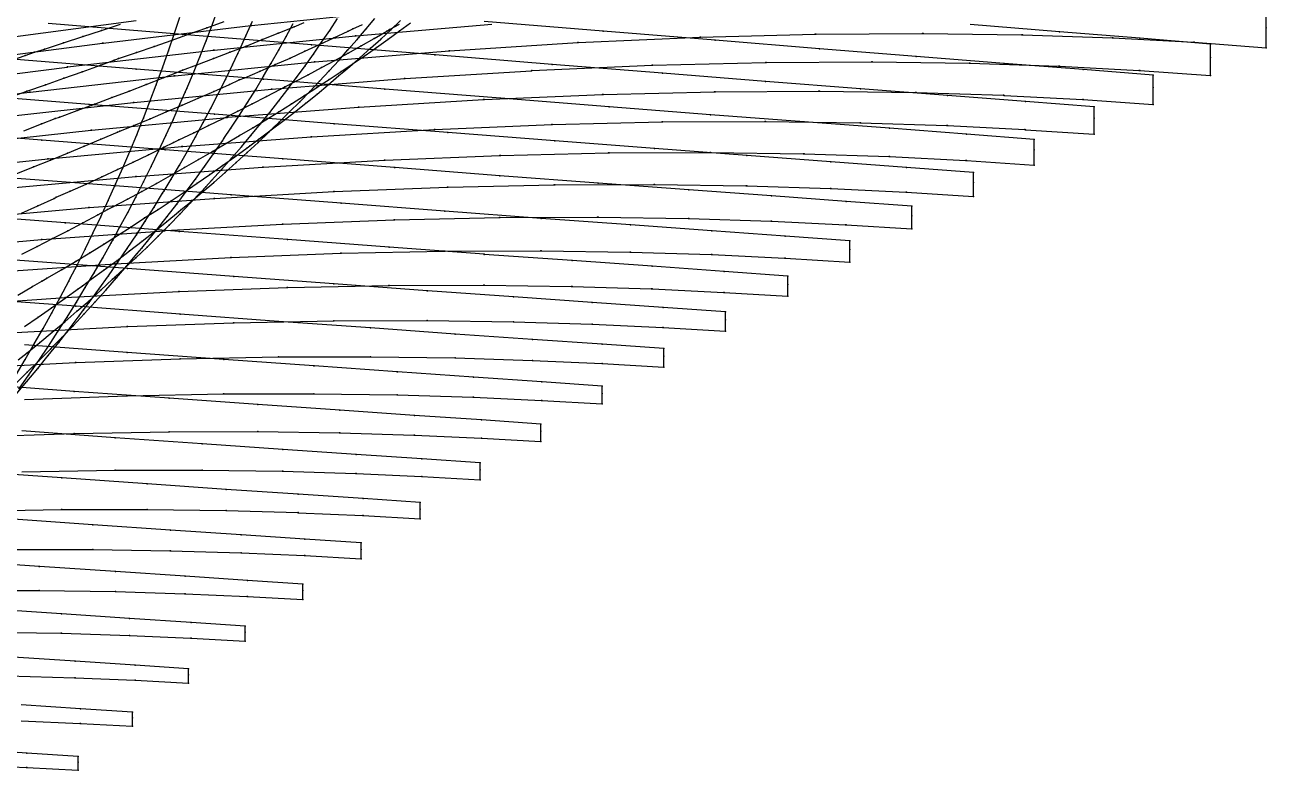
# Model space of a CAD drawing. Extents: x 0 to 4.67, y -4.5 to 1.66.
# Drawn here: x 3.088 to 4.292, y -1.243 to -0.521 of the extents above; entities that cross this region are included whole.
import ezdxf

# ---------------------------------------------------------------- set-up
doc = ezdxf.new("R2010")
doc.units = 0
doc.layers.get('0').update_dxf_attribs({"linetype": 'CONTINUOUS'})

msp = doc.modelspace()

# ---------------------------------------------------------------- linework, layer by layer
at = {"color": 4}
for points in [[(3.0827, -0.8737), (3.0924, -0.8599), (3.0966, -0.8537), (3.1019, -0.846), (3.1113, -0.8321), (3.1204, -0.818), (3.1295, -0.8039), (3.1384, -0.7896), (3.1471, -0.7753), (3.1556, -0.7609), (3.164, -0.7464), (3.1723, -0.7319), (3.1737, -0.7292), (3.1803, -0.7172), (3.1883, -0.7025), (3.196, -0.6878), (3.2036, -0.6729), (3.211, -0.658), (3.2182, -0.643), (3.2253, -0.6279), (3.2322, -0.6128), (3.2389, -0.5976), (3.244, -0.5857), (3.2455, -0.5823), (3.2519, -0.567), (3.2581, -0.5516), (3.2642, -0.5362), (3.27, -0.5207), (3.2757, -0.5052)], [(2.9493, -0.6036), (3.0931, -0.5858), (3.0935, -0.5857), (3.2334, -0.5699), (3.2338, -0.5699), (3.3692, -0.5565), (3.3696, -0.5565), (3.4999, -0.5458), (3.5003, -0.5458), (3.6248, -0.5378), (3.6252, -0.5378), (3.7433, -0.5324), (3.7438, -0.5324), (3.855, -0.5295), (3.8554, -0.5295), (3.9591, -0.5288), (3.9596, -0.5288), (4.0553, -0.5301), (4.0558, -0.5301), (4.1431, -0.533), (4.1436, -0.533), (4.2221, -0.5374), (4.2225, -0.5374), (4.2923, -0.5427), (4.2923, -0.5236), (4.2923, -0.5098)], [(3.0165, -0.5574), (3.1639, -0.5383), (3.1643, -0.5383), (3.3077, -0.5213), (3.3081, -0.5212), (3.4469, -0.5068)], [(3.0166, -0.6375), (3.1527, -0.6227), (3.1531, -0.6227), (3.2848, -0.6103), (3.2852, -0.6102), (3.4119, -0.6004), (3.4123, -0.6004), (3.5334, -0.593), (3.5338, -0.593), (3.6488, -0.588), (3.6492, -0.588), (3.7573, -0.5854), (3.7578, -0.5854), (3.8586, -0.585), (3.8591, -0.585), (3.9522, -0.5862), (3.9527, -0.5862), (4.0376, -0.5889), (4.0381, -0.589), (4.1144, -0.593), (4.1148, -0.5931), (4.1827, -0.5978), (4.1827, -0.5813), (4.1827, -0.5694), (4.1149, -0.5639), (4.1148, -0.5639), (4.0381, -0.5579), (3.9527, -0.5511), (3.9527, -0.5511), (3.8591, -0.5437), (3.8591, -0.5437), (3.7578, -0.5355), (3.7578, -0.5355), (3.6492, -0.5267), (3.6492, -0.5267), (3.5339, -0.5172)], [(3.0473, -0.5361), (3.1963, -0.5163)], [(3.0723, -0.5912), (3.0904, -0.585), (3.1084, -0.5787), (3.1263, -0.5723), (3.1441, -0.566), (3.1618, -0.5596), (3.1751, -0.5547), (3.1793, -0.5533), (3.1967, -0.5474), (3.214, -0.5414), (3.2312, -0.5354), (3.2482, -0.5294), (3.2651, -0.5233), (3.2818, -0.5173)], [(3.0799, -0.8599), (3.0888, -0.845), (3.0976, -0.83), (3.1062, -0.8149), (3.1147, -0.7997), (3.123, -0.7844), (3.1311, -0.7691), (3.1325, -0.7663), (3.1391, -0.7536), (3.1469, -0.7381), (3.1545, -0.7225), (3.162, -0.7068), (3.1693, -0.691), (3.1765, -0.6752), (3.1835, -0.6593), (3.1903, -0.6433), (3.197, -0.6272), (3.202, -0.6147), (3.2034, -0.6111), (3.2097, -0.5949), (3.2159, -0.5786), (3.2219, -0.5623), (3.2277, -0.5459), (3.2333, -0.5295), (3.2388, -0.513)], [(3.0799, -0.8599), (3.0888, -0.845), (3.0976, -0.83), (3.1062, -0.8149), (3.1147, -0.7997), (3.123, -0.7844), (3.1311, -0.7691), (3.1325, -0.7663), (3.1391, -0.7536), (3.1469, -0.7381), (3.1545, -0.7225), (3.162, -0.7068), (3.1693, -0.691), (3.1765, -0.6752), (3.1835, -0.6593), (3.1903, -0.6433), (3.197, -0.6272), (3.202, -0.6147), (3.2034, -0.6111), (3.2097, -0.5949), (3.2159, -0.5786), (3.2219, -0.5623), (3.2277, -0.5459), (3.2333, -0.5295), (3.2388, -0.513)], [(3.0799, -0.8599), (3.0888, -0.845), (3.0976, -0.83), (3.1062, -0.8149), (3.1147, -0.7997), (3.123, -0.7844), (3.1311, -0.7691), (3.1325, -0.7663), (3.1391, -0.7536), (3.1469, -0.7381), (3.1545, -0.7225), (3.162, -0.7068), (3.1693, -0.691), (3.1765, -0.6752), (3.1835, -0.6593), (3.1903, -0.6433), (3.197, -0.6272), (3.202, -0.6147), (3.2034, -0.6111), (3.2097, -0.5949), (3.2159, -0.5786), (3.2219, -0.5623), (3.2277, -0.5459), (3.2333, -0.5295), (3.2388, -0.513)], [(3.0799, -0.8599), (3.0888, -0.845), (3.0976, -0.83), (3.1062, -0.8149), (3.1147, -0.7997), (3.123, -0.7844), (3.1311, -0.7691), (3.1325, -0.7663), (3.1391, -0.7536), (3.1469, -0.7381), (3.1545, -0.7225), (3.162, -0.7068), (3.1693, -0.691), (3.1765, -0.6752), (3.1835, -0.6593), (3.1903, -0.6433), (3.197, -0.6272), (3.202, -0.6147), (3.2034, -0.6111), (3.2097, -0.5949), (3.2159, -0.5786), (3.2219, -0.5623), (3.2277, -0.5459), (3.2333, -0.5295), (3.2388, -0.513)], [(3.0799, -0.8599), (3.0888, -0.845), (3.0976, -0.83), (3.1062, -0.8149), (3.1147, -0.7997), (3.123, -0.7844), (3.1311, -0.7691), (3.1325, -0.7663), (3.1391, -0.7536), (3.1469, -0.7381), (3.1545, -0.7225), (3.162, -0.7068), (3.1693, -0.691), (3.1765, -0.6752), (3.1835, -0.6593), (3.1903, -0.6433), (3.197, -0.6272), (3.202, -0.6147), (3.2034, -0.6111), (3.2097, -0.5949), (3.2159, -0.5786), (3.2219, -0.5623), (3.2277, -0.5459), (3.2333, -0.5295), (3.2388, -0.513)], [(3.0799, -0.8787), (3.0905, -0.8663), (3.1009, -0.8538), (3.1112, -0.8412), (3.1213, -0.8285), (3.1313, -0.8157), (3.1411, -0.8028), (3.1454, -0.797), (3.1507, -0.7899), (3.1602, -0.7769), (3.1695, -0.7639), (3.1787, -0.7507), (3.1877, -0.7375), (3.1966, -0.7242), (3.2052, -0.7108), (3.2138, -0.6974), (3.2221, -0.6838), (3.2236, -0.6814), (3.2303, -0.6703), (3.2384, -0.6567), (3.2462, -0.643), (3.2539, -0.6292), (3.2614, -0.6154), (3.2688, -0.6015), (3.2759, -0.5875), (3.283, -0.5735), (3.2898, -0.5594), (3.295, -0.5484), (3.2965, -0.5452), (3.3029, -0.5311), (3.3093, -0.5169)], [(3.0816, -0.7828), (3.0958, -0.7744), (3.1049, -0.769), (3.1099, -0.7662), (3.1239, -0.7581), (3.1377, -0.7499), (3.1514, -0.7416), (3.1649, -0.7332), (3.1783, -0.7248), (3.1915, -0.7164), (3.2046, -0.7078), (3.2088, -0.7051), (3.2176, -0.6995), (3.2304, -0.6911), (3.243, -0.6827), (3.2555, -0.6742), (3.2679, -0.6657), (3.2801, -0.6571), (3.2921, -0.6484), (3.304, -0.6397), (3.3065, -0.6378), (3.3157, -0.6311), (3.3272, -0.6225), (3.3386, -0.6139), (3.3498, -0.6052), (3.3609, -0.5965), (3.3718, -0.5877), (3.3825, -0.5788), (3.3931, -0.5698), (3.3977, -0.5658), (3.4035, -0.561), (3.4137, -0.5522), (3.4238, -0.5433), (3.4336, -0.5344), (3.4433, -0.5255), (3.4529, -0.5164)], [(3.0821, -0.8454), (3.0906, -0.8386), (3.1029, -0.8287), (3.1151, -0.8187), (3.1271, -0.8085), (3.1389, -0.7983), (3.1507, -0.7881), (3.1622, -0.7777), (3.1736, -0.7672), (3.1761, -0.765), (3.1849, -0.7569), (3.196, -0.7465), (3.207, -0.736), (3.2178, -0.7254), (3.2284, -0.7148), (3.2389, -0.7041), (3.2492, -0.6933), (3.2594, -0.6824), (3.2639, -0.6775), (3.2694, -0.6716), (3.2792, -0.6607), (3.2889, -0.6498), (3.2984, -0.6388), (3.3077, -0.6278), (3.3169, -0.6167), (3.3259, -0.6055), (3.3347, -0.5942), (3.3434, -0.5829), (3.3449, -0.5809), (3.3519, -0.5716), (3.3602, -0.5603), (3.3683, -0.549), (3.3763, -0.5375), (3.3841, -0.5261), (3.3917, -0.5145)], [(3.088, -0.813), (3.1013, -0.804), (3.1144, -0.7949), (3.1274, -0.7857), (3.1402, -0.7765), (3.1443, -0.7735), (3.1529, -0.7673), (3.1655, -0.7582), (3.1779, -0.749), (3.1901, -0.7397), (3.2022, -0.7303), (3.2142, -0.7209), (3.226, -0.7114), (3.2376, -0.7018), (3.2401, -0.6997), (3.2491, -0.6924), (3.2604, -0.6829), (3.2716, -0.6734), (3.2826, -0.6638), (3.2934, -0.6541), (3.3041, -0.6443), (3.3146, -0.6345), (3.325, -0.6247), (3.3296, -0.6202), (3.3352, -0.6148), (3.3452, -0.605), (3.3551, -0.5952), (3.3648, -0.5852), (3.3743, -0.5752), (3.3836, -0.5652), (3.3928, -0.5551), (3.4018, -0.5449), (3.4106, -0.5346), (3.4122, -0.5328), (3.4193, -0.5245), (3.4278, -0.5143)], [(2.9766, -0.6648), (3.1107, -0.6506), (3.1111, -0.6505), (3.2408, -0.6385), (3.2412, -0.6385), (3.3661, -0.629), (3.3665, -0.629), (3.4858, -0.6219), (3.4862, -0.6219), (3.5995, -0.6172), (3.5998, -0.6172), (3.7064, -0.6147), (3.7069, -0.6147), (3.8063, -0.6143), (3.8067, -0.6143), (3.8985, -0.6155), (3.8989, -0.6155), (3.9826, -0.6182), (3.9831, -0.6182), (4.0583, -0.6221), (4.0587, -0.6222), (4.1256, -0.6267), (4.1256, -0.6112), (4.1256, -0.6002), (4.0588, -0.5949), (4.0587, -0.5949), (3.9831, -0.589), (3.899, -0.5826), (3.8989, -0.5826), (3.8068, -0.5754), (3.8067, -0.5754), (3.7069, -0.5675), (3.7069, -0.5675), (3.5999, -0.5589), (3.5998, -0.5589), (3.4863, -0.5497), (3.4862, -0.5497), (3.3666, -0.54), (3.3665, -0.5399), (3.2413, -0.5298), (3.2412, -0.5298), (3.1111, -0.5193)], [(2.9838, -0.5799), (3.1294, -0.5615), (3.1298, -0.5614), (3.2715, -0.5451), (3.2719, -0.545), (3.409, -0.5311), (3.4094, -0.5311), (3.5414, -0.52)], [(3.0557, -0.6111), (3.1937, -0.5958), (3.1941, -0.5958), (3.3277, -0.5829), (3.3281, -0.5829), (3.4566, -0.5727), (3.457, -0.5726), (3.5798, -0.565), (3.5802, -0.5649), (3.6968, -0.5598), (3.6972, -0.5598), (3.8069, -0.557), (3.8074, -0.557), (3.9097, -0.5565), (3.9101, -0.5565), (4.0046, -0.5577), (4.005, -0.5577), (4.0912, -0.5605), (4.0917, -0.5605), (4.1691, -0.5648), (4.1696, -0.5648), (4.2383, -0.5698), (4.2383, -0.5521), (4.2383, -0.5393), (4.1696, -0.5336), (4.1696, -0.5336), (4.0917, -0.5273), (4.0051, -0.5203)], [(3.0702, -0.5567), (3.0889, -0.5502), (3.0978, -0.5472), (3.1076, -0.544), (3.1261, -0.538), (3.1446, -0.5319), (3.1629, -0.5259), (3.1811, -0.5198)], [(3.0793, -0.8687), (3.0908, -0.8575), (3.1021, -0.8463), (3.1133, -0.835), (3.1157, -0.8325), (3.1244, -0.8237), (3.1353, -0.8123), (3.146, -0.8008), (3.1566, -0.7893), (3.1671, -0.7777), (3.1774, -0.766), (3.1875, -0.7542), (3.1975, -0.7423), (3.2019, -0.737), (3.2073, -0.7304), (3.217, -0.7185), (3.2265, -0.7065), (3.2358, -0.6945), (3.2449, -0.6823), (3.254, -0.6701), (3.2628, -0.6578), (3.2715, -0.6455), (3.28, -0.633), (3.2814, -0.6308), (3.2883, -0.6206), (3.2965, -0.6082), (3.3045, -0.5957), (3.3123, -0.5831), (3.3199, -0.5704), (3.3274, -0.5577), (3.3347, -0.5449), (3.3418, -0.532), (3.3488, -0.5191)], [(3.0801, -0.665), (3.0968, -0.6584), (3.1134, -0.6517), (3.1298, -0.645), (3.1461, -0.6382), (3.1623, -0.6314), (3.1783, -0.6246), (3.1805, -0.6236), (3.1942, -0.6181), (3.21, -0.6116), (3.2256, -0.605), (3.2411, -0.5984), (3.2565, -0.5918), (3.2717, -0.5851), (3.2868, -0.5784), (3.2964, -0.574), (3.3017, -0.5718), (3.3165, -0.5655), (3.3311, -0.5591), (3.3456, -0.5527), (3.36, -0.5462), (3.3742, -0.5397), (3.3882, -0.5332), (3.4021, -0.5266), (3.4064, -0.5245), (3.4158, -0.5203)], [(3.0852, -0.7033), (3.101, -0.6961), (3.1168, -0.6888), (3.1189, -0.6878), (3.1324, -0.6819), (3.1478, -0.6749), (3.1632, -0.6679), (3.1784, -0.6608), (3.1935, -0.6537), (3.2084, -0.6465), (3.2232, -0.6393), (3.2326, -0.6346), (3.2378, -0.6322), (3.2524, -0.6253), (3.2667, -0.6183), (3.2809, -0.6113), (3.295, -0.6043), (3.3089, -0.5972), (3.3227, -0.59), (3.3363, -0.5828), (3.3406, -0.5805), (3.3498, -0.5758), (3.3631, -0.569), (3.3762, -0.562), (3.3892, -0.5551), (3.4021, -0.548), (3.4147, -0.541), (3.4272, -0.5338), (3.4396, -0.5267), (3.4422, -0.5251), (3.4517, -0.5198)], [(3.0854, -0.7429), (3.1005, -0.7354), (3.1154, -0.7278), (3.1302, -0.7202), (3.1448, -0.7125), (3.1593, -0.7047), (3.1686, -0.6997), (3.1737, -0.697), (3.1879, -0.6895), (3.202, -0.682), (3.216, -0.6743), (3.2298, -0.6667), (3.2434, -0.6589), (3.2569, -0.6511), (3.2703, -0.6433), (3.2745, -0.6408), (3.2835, -0.6356), (3.2965, -0.628), (3.3094, -0.6204), (3.3222, -0.6127), (3.3348, -0.6049), (3.3472, -0.5971), (3.3595, -0.5892), (3.3716, -0.5813), (3.3742, -0.5795), (3.3835, -0.5736), (3.3953, -0.5658), (3.4069, -0.5581), (3.4184, -0.5503), (3.4296, -0.5424), (3.4407, -0.5345), (3.4517, -0.5265), (3.4625, -0.5185)], [(3.0874, -0.6232), (3.1047, -0.6166), (3.1178, -0.6115), (3.122, -0.61), (3.1391, -0.6037), (3.1561, -0.5974), (3.1729, -0.5911), (3.1896, -0.5847), (3.2062, -0.5784), (3.2227, -0.5719), (3.239, -0.5655), (3.2413, -0.5646), (3.2553, -0.5594), (3.2713, -0.5533), (3.2872, -0.5472), (3.303, -0.5411), (3.3187, -0.5349), (3.3342, -0.5287), (3.3495, -0.5225), (3.3593, -0.5184)], [(3.0682, -0.6793), (3.196, -0.6677), (3.1964, -0.6677), (3.3194, -0.6585), (3.3197, -0.6585), (3.4373, -0.6517), (3.4376, -0.6517), (3.5492, -0.6472), (3.5496, -0.6471), (3.6545, -0.6448), (3.655, -0.6448), (3.7529, -0.6444), (3.7533, -0.6444), (3.8437, -0.6457), (3.8441, -0.6457), (3.9265, -0.6483), (3.927, -0.6483), (4.0011, -0.6521), (4.0015, -0.6521), (4.0673, -0.6565), (4.0673, -0.6419), (4.0673, -0.6316), (4.0015, -0.6265), (4.0015, -0.6265), (3.927, -0.6209), (3.8442, -0.6146), (3.8441, -0.6146), (3.7533, -0.6077), (3.7533, -0.6077), (3.655, -0.6), (3.655, -0.6), (3.5497, -0.5917), (3.5496, -0.5917), (3.4377, -0.5828), (3.4376, -0.5828), (3.3198, -0.5733), (3.3197, -0.5733), (3.1965, -0.5635), (3.1964, -0.5635), (3.0682, -0.5533)], [(3.0246, -0.709), (3.1505, -0.6978), (3.1508, -0.6977), (3.2719, -0.6889), (3.2723, -0.6889), (3.388, -0.6823), (3.3884, -0.6823), (3.4982, -0.678), (3.4985, -0.678), (3.6019, -0.6757), (3.6023, -0.6757), (3.6987, -0.6754), (3.6991, -0.6754), (3.7881, -0.6766), (3.7885, -0.6766), (3.8697, -0.6792), (3.8701, -0.6792), (3.943, -0.6828), (3.9434, -0.6829), (4.0083, -0.6871), (4.0083, -0.6734), (4.0083, -0.6637), (3.9435, -0.6588), (3.9434, -0.6588), (3.8701, -0.6534), (3.7885, -0.6473), (3.7885, -0.6473), (3.6991, -0.6406), (3.6991, -0.6406), (3.6023, -0.6331), (3.6023, -0.6331), (3.4986, -0.6251), (3.4985, -0.6251), (3.3885, -0.6164), (3.3884, -0.6164), (3.2724, -0.6073), (3.2723, -0.6072), (3.1509, -0.5977), (3.1508, -0.5977), (3.0247, -0.5878)], [(2.9806, -0.7397), (3.1045, -0.7287), (3.1048, -0.7287), (3.224, -0.7202), (3.2244, -0.7201), (3.3382, -0.7138), (3.3386, -0.7138), (3.4466, -0.7096), (3.447, -0.7096), (3.5487, -0.7075), (3.5491, -0.7075), (3.6439, -0.7072), (3.6444, -0.7072), (3.7319, -0.7084), (3.7323, -0.7084), (3.8122, -0.7109), (3.8126, -0.7109), (3.8844, -0.7144), (3.8848, -0.7145), (3.9486, -0.7185), (3.9486, -0.7056), (3.9486, -0.6965), (3.8849, -0.6918), (3.8848, -0.6918), (3.8126, -0.6865), (3.7324, -0.6806), (3.7323, -0.6806), (3.6444, -0.6741), (3.6444, -0.6741), (3.5491, -0.6669), (3.5491, -0.6669), (3.4471, -0.659), (3.447, -0.659), (3.3387, -0.6506), (3.3386, -0.6506), (3.2244, -0.6417), (3.2244, -0.6417), (3.1049, -0.6324), (3.1048, -0.6324), (2.9807, -0.6228)], [(3.0585, -0.7605), (3.1757, -0.7522), (3.1761, -0.7522), (3.2881, -0.7461), (3.2885, -0.7461), (3.3948, -0.7421), (3.3951, -0.7421), (3.4951, -0.74), (3.4956, -0.74), (3.5888, -0.7398), (3.5893, -0.7397), (3.6754, -0.741), (3.6758, -0.741), (3.7544, -0.7434), (3.7548, -0.7434), (3.8254, -0.7468), (3.8258, -0.7468), (3.8885, -0.7507), (3.8885, -0.7385), (3.8885, -0.73), (3.8258, -0.7254), (3.8258, -0.7254), (3.7548, -0.7203), (3.6759, -0.7146), (3.6758, -0.7146), (3.5893, -0.7082), (3.5893, -0.7082), (3.4956, -0.7012), (3.4956, -0.7012), (3.3952, -0.6936), (3.3951, -0.6936), (3.2885, -0.6855), (3.2885, -0.6855), (3.1762, -0.6768), (3.1761, -0.6768), (3.0586, -0.6678)], [(3.0121, -0.7931), (3.1274, -0.7851), (3.1277, -0.7851), (3.2378, -0.7792), (3.2382, -0.7792), (3.3427, -0.7753), (3.3431, -0.7753), (3.4415, -0.7733), (3.4419, -0.7733), (3.5336, -0.7731), (3.534, -0.7731), (3.6187, -0.7743), (3.6191, -0.7743), (3.6963, -0.7767), (3.6968, -0.7767), (3.7662, -0.78), (3.7666, -0.78), (3.8283, -0.7838), (3.8283, -0.7722), (3.8283, -0.7642), (3.7666, -0.7597), (3.7666, -0.7597), (3.6968, -0.7547), (3.6191, -0.7492), (3.6191, -0.7492), (3.534, -0.7431), (3.534, -0.743), (3.4419, -0.7362), (3.4419, -0.7362), (3.3432, -0.7288), (3.3431, -0.7288), (3.2383, -0.7209), (3.2382, -0.7209), (3.1278, -0.7125), (3.1277, -0.7125), (3.0122, -0.7037)], [(3.0793, -0.8188), (3.1878, -0.8131), (3.1879, -0.8131), (3.2909, -0.8094), (3.291, -0.8094), (3.388, -0.8075), (3.3881, -0.8075), (3.4786, -0.8073), (3.4787, -0.8073), (3.5623, -0.8085), (3.5624, -0.8085), (3.6386, -0.8108), (3.6387, -0.8108), (3.7072, -0.814), (3.7074, -0.814), (3.768, -0.8177), (3.768, -0.8066), (3.768, -0.799), (3.7074, -0.7947), (3.6387, -0.7898), (3.5624, -0.7844), (3.5624, -0.7844), (3.4788, -0.7785), (3.4787, -0.7785), (3.3882, -0.7718), (3.3881, -0.7718), (3.2911, -0.7646), (3.291, -0.7646), (3.188, -0.7569), (3.1879, -0.7569), (3.0793, -0.7487)], [(3.0311, -0.8536), (3.1377, -0.8481), (3.1378, -0.8481), (3.2391, -0.8444), (3.2392, -0.8444), (3.3345, -0.8426), (3.3346, -0.8426), (3.4235, -0.8424), (3.4236, -0.8424), (3.5057, -0.8436), (3.5059, -0.8436), (3.5808, -0.8459), (3.5809, -0.8459), (3.6482, -0.849), (3.6484, -0.849), (3.708, -0.8526), (3.708, -0.8419), (3.708, -0.8345), (3.6484, -0.8303), (3.5809, -0.8256), (3.5059, -0.8204), (3.5059, -0.8204), (3.4237, -0.8145), (3.4236, -0.8145), (3.3346, -0.8081), (3.3346, -0.8081), (3.2392, -0.8011), (3.2392, -0.8011), (3.1379, -0.7935), (3.1378, -0.7935), (3.0311, -0.7856)], [(3.088, -0.8838), (3.1875, -0.8802), (3.1876, -0.8802), (3.2812, -0.8785), (3.2813, -0.8785), (3.3687, -0.8783), (3.3688, -0.8783), (3.4495, -0.8795), (3.4496, -0.8795), (3.5232, -0.8817), (3.5234, -0.8817), (3.5895, -0.8848), (3.5897, -0.8848), (3.6482, -0.8882), (3.6482, -0.8779), (3.6482, -0.8708), (3.5897, -0.8667), (3.5234, -0.8621), (3.4497, -0.857), (3.4496, -0.857), (3.3689, -0.8513), (3.3688, -0.8513), (3.2814, -0.845), (3.2813, -0.845), (3.1876, -0.8382), (3.1876, -0.8382), (3.088, -0.8308)], [(3.0385, -0.9202), (3.1363, -0.9168), (3.1364, -0.9168), (3.2284, -0.9151), (3.2285, -0.9151), (3.3143, -0.915), (3.3144, -0.915), (3.3937, -0.9162), (3.3938, -0.9162), (3.4661, -0.9183), (3.4663, -0.9183), (3.5312, -0.9213), (3.5314, -0.9213), (3.5889, -0.9246), (3.5889, -0.9147), (3.5889, -0.9078), (3.5314, -0.9037), (3.4663, -0.8993), (3.3939, -0.8943), (3.3938, -0.8943), (3.3145, -0.8888), (3.3144, -0.8888), (3.2285, -0.8826), (3.2285, -0.8826), (3.1364, -0.876), (3.1364, -0.876), (3.0386, -0.8688)], [(3.0856, -0.9541), (3.176, -0.9525), (3.1761, -0.9525), (3.2604, -0.9524), (3.2605, -0.9524), (3.3384, -0.9535), (3.3385, -0.9535), (3.4095, -0.9556), (3.4097, -0.9556), (3.4735, -0.9585), (3.4736, -0.9585), (3.5301, -0.9618), (3.5301, -0.9521), (3.5301, -0.9454), (3.4736, -0.9415), (3.4097, -0.9372), (3.3385, -0.9323), (3.3385, -0.9323), (3.2605, -0.9269), (3.2605, -0.9269), (3.1761, -0.9209), (3.1761, -0.9209), (3.0856, -0.9144)], [(3.0353, -0.9921), (3.1241, -0.9905), (3.1242, -0.9905), (3.207, -0.9905), (3.2071, -0.9905), (3.2836, -0.9916), (3.2837, -0.9916), (3.3535, -0.9936), (3.3536, -0.9937), (3.4163, -0.9965), (3.4164, -0.9965), (3.4719, -0.9996), (3.4719, -0.9903), (3.4719, -0.9838), (3.4164, -0.98), (3.3536, -0.9757), (3.2837, -0.971), (3.2837, -0.971), (3.2071, -0.9657), (3.2071, -0.9657), (3.1242, -0.9599), (3.1242, -0.9599), (3.0354, -0.9536)], [(3.073, -1.0294), (3.1543, -1.0294), (3.1544, -1.0294), (3.2295, -1.0305), (3.2296, -1.0305), (3.2981, -1.0325), (3.2983, -1.0325), (3.3598, -1.0353), (3.36, -1.0353), (3.4145, -1.0383), (3.4145, -1.0293), (3.4145, -1.023), (3.36, -1.0192), (3.2983, -1.0151), (3.2297, -1.0105), (3.2296, -1.0105), (3.1545, -1.0053), (3.1544, -1.0053), (3.073, -0.9996)], [(3.0226, -1.0692), (3.1024, -1.0691), (3.1025, -1.0691), (3.1763, -1.0702), (3.1764, -1.0702), (3.2437, -1.0722), (3.2438, -1.0722), (3.3042, -1.0749), (3.3044, -1.0749), (3.3579, -1.0779), (3.3579, -1.0691), (3.3579, -1.063), (3.3044, -1.0593), (3.2438, -1.0553), (3.1764, -1.0508), (3.1764, -1.0508), (3.1026, -1.0457), (3.1025, -1.0457), (3.0226, -1.0402)], [(3.0514, -1.1096), (3.1238, -1.1106), (3.1239, -1.1106), (3.1899, -1.1126), (3.1901, -1.1126), (3.2494, -1.1152), (3.2496, -1.1152), (3.3021, -1.1181), (3.3021, -1.1096), (3.3021, -1.1037), (3.2496, -1.1001), (3.1901, -1.0961), (3.1239, -1.0917), (3.1239, -1.0917), (3.0514, -1.0868)], [(3.0721, -1.1518), (3.137, -1.1537), (3.1371, -1.1537), (3.1954, -1.1562), (3.1955, -1.1562), (3.2471, -1.159), (3.2471, -1.1508), (3.2471, -1.145), (3.1955, -1.1415), (3.1371, -1.1377), (3.0722, -1.1334)], [(3.085, -1.1955), (3.1422, -1.198), (3.1423, -1.198), (3.193, -1.2007), (3.193, -1.1927), (3.193, -1.1871), (3.1423, -1.1837), (3.085, -1.1799)], [(3.0341, -1.2382), (3.0902, -1.2407), (3.0903, -1.2407), (3.1401, -1.2433), (3.1401, -1.2355), (3.1401, -1.2301), (3.0903, -1.2268), (3.0341, -1.2231)]]:
    msp.add_lwpolyline(points, dxfattribs=at)
at = {"color": 2}
for p in [(3.1629, -0.5259, 1.2611), (3.2333, -0.5295), (3.2333, -0.5295, 0.0018), (3.2333, -0.5295, 0.0072), (3.2333, -0.5295, 0.0161), (3.2333, -0.5295, 0.0286), (3.2482, -0.5294, 1.09), (3.2651, -0.5233, 1.09), (3.27, -0.5207, 0.0648), (3.3077, -0.5213, 9.1079), (3.3081, -0.5212, 9.1079), (3.3342, -0.5287, 0.9314), (3.3495, -0.5225, 0.9314), (3.3841, -0.5261, 0.2414), (3.4021, -0.5266, 0.7852), (3.4064, -0.5245, 0.7852), (3.4193, -0.5245, 0.3252), (3.4396, -0.5267, 0.6515), (3.4422, -0.5251, 0.6515), (3.4433, -0.5255, 0.4215), (3.4517, -0.5265, 0.5303), (3.6492, -0.5267, 11.114), (3.6492, -0.5267, 11.114), (3.855, -0.5295, 10.086), (3.8554, -0.5295, 10.086), (3.9591, -0.5288, 10.086), (3.9596, -0.5288, 10.086), (4.0917, -0.5273, 10.5937), (4.2923, -0.5236, 10.086), (3.1261, -0.538, 1.2611), (3.1446, -0.5319, 1.2611), (3.1639, -0.5383, 9.1079), (3.1643, -0.5383, 9.1079), (3.214, -0.5414, 1.09), (3.2312, -0.5354, 1.09), (3.2412, -0.5298, 11.6466), (3.2413, -0.5298, 11.6466), (3.2642, -0.5362, 0.0648), (3.3029, -0.5311, 0.1112), (3.303, -0.5411, 0.9314), (3.3187, -0.5349, 0.9314), (3.3418, -0.532, 0.1701), (3.3665, -0.5399, 11.6466), (3.3666, -0.54, 11.6466), (3.3742, -0.5397, 0.7852), (3.3763, -0.5375, 0.2414), (3.3882, -0.5332, 0.7852), (3.409, -0.5311, 9.5907), (3.4094, -0.5311, 9.5907), (3.4106, -0.5346, 0.3252), (3.4122, -0.5328, 0.3252), (3.4147, -0.541, 0.6515), (3.4272, -0.5338, 0.6515), (3.4336, -0.5344, 0.4215), (3.4407, -0.5345, 0.5303), (3.6248, -0.5378, 10.086), (3.6252, -0.5378, 10.086), (3.7433, -0.5324, 10.086), (3.7438, -0.5324, 10.086), (3.7578, -0.5355, 11.114), (3.7578, -0.5355, 11.114), (4.0553, -0.5301, 10.086), (4.0558, -0.5301, 10.086), (4.1431, -0.533, 10.086), (4.1436, -0.533, 10.086), (4.1696, -0.5336, 10.5937), (4.1696, -0.5336, 10.5937), (4.2221, -0.5374, 10.086), (4.2225, -0.5374, 10.086), (4.2383, -0.5393, 10.5937), (3.0889, -0.5502, 1.2611), (3.0978, -0.5472, 1.2611), (3.1076, -0.544, 1.2611), (3.1793, -0.5533, 1.09), (3.1967, -0.5474, 1.09), (3.2277, -0.5459), (3.2277, -0.5459, 0.0018), (3.2277, -0.5459, 0.0072), (3.2277, -0.5459, 0.0161), (3.2277, -0.5459, 0.0286), (3.2581, -0.5516, 0.0648), (3.2713, -0.5533, 0.9314), (3.2715, -0.5451, 9.5907), (3.2719, -0.545, 9.5907), (3.2872, -0.5472, 0.9314), (3.295, -0.5484, 0.1112), (3.2965, -0.5452, 0.1112), (3.3347, -0.5449, 0.1701), (3.3456, -0.5527, 0.7852), (3.36, -0.5462, 0.7852), (3.3683, -0.549, 0.2414), (3.4018, -0.5449, 0.3252), (3.4021, -0.548, 0.6515), (3.4137, -0.5522, 0.4215), (3.4184, -0.5503, 0.5303), (3.4238, -0.5433, 0.4215), (3.4296, -0.5424, 0.5303), (3.4862, -0.5497, 11.6466), (3.4863, -0.5497, 11.6466), (3.4999, -0.5458, 10.086), (3.5003, -0.5458, 10.086), (3.8591, -0.5437, 11.114), (3.8591, -0.5437, 11.114), (3.9527, -0.5511, 11.114), (3.9527, -0.5511, 11.114), (4.2383, -0.5521, 10.5937), (4.2923, -0.5427, 10.086), (3.1294, -0.5615, 9.5907), (3.1298, -0.5614, 9.5907), (3.1618, -0.5596, 1.09), (3.1751, -0.5547, 1.09), (3.1964, -0.5635, 12.1918), (3.1965, -0.5635, 12.1918), (3.2219, -0.5623), (3.2219, -0.5623, 0.0018), (3.2219, -0.5623, 0.0072), (3.2219, -0.5623, 0.0161), (3.2219, -0.5623, 0.0286), (3.239, -0.5655, 0.9314), (3.2413, -0.5646, 0.9314), (3.2553, -0.5594, 0.9314), (3.2898, -0.5594, 0.1112), (3.3165, -0.5655, 0.7852), (3.3274, -0.5577, 0.1701), (3.3311, -0.5591, 0.7852), (3.3602, -0.5603, 0.2414), (3.3692, -0.5565, 10.086), (3.3696, -0.5565, 10.086), (3.3762, -0.562, 0.6515), (3.3836, -0.5652, 0.3252), (3.3892, -0.5551, 0.6515), (3.3928, -0.5551, 0.3252), (3.4035, -0.561, 0.4215), (3.4069, -0.5581, 0.5303), (3.5798, -0.565, 10.5937), (3.5802, -0.5649, 10.5937), (3.5998, -0.5589, 11.6466), (3.5999, -0.5589, 11.6466), (3.6968, -0.5598, 10.5937), (3.6972, -0.5598, 10.5937), (3.8069, -0.557, 10.5937), (3.8074, -0.557, 10.5937), (3.9097, -0.5565, 10.5937), (3.9101, -0.5565, 10.5937), (4.0046, -0.5577, 10.5937), (4.005, -0.5577, 10.5937), (4.0381, -0.5579, 11.114), (4.0912, -0.5605, 10.5937), (4.0917, -0.5605, 10.5937), (4.1148, -0.5639, 11.114), (4.1149, -0.5639, 11.114), (4.1691, -0.5648, 10.5937), (4.1696, -0.5648, 10.5937), (3.1263, -0.5723, 1.09), (3.1441, -0.566, 1.09), (3.2227, -0.5719, 0.9314), (3.2334, -0.5699, 10.086), (3.2338, -0.5699, 10.086), (3.2519, -0.567, 0.0648), (3.283, -0.5735, 0.1112), (3.2964, -0.574, 0.7852), (3.3017, -0.5718, 0.7852), (3.3197, -0.5733, 12.1918), (3.3198, -0.5733, 12.1918), (3.3199, -0.5704, 0.1701), (3.3498, -0.5758, 0.6515), (3.3519, -0.5716, 0.2414), (3.3631, -0.569, 0.6515), (3.3743, -0.5752, 0.3252), (3.3835, -0.5736, 0.5303), (3.3931, -0.5698, 0.4215), (3.3953, -0.5658, 0.5303), (3.3977, -0.5658, 0.4215), (3.4566, -0.5727, 10.5937), (3.457, -0.5726, 10.5937), (3.7069, -0.5675, 11.6466), (3.7069, -0.5675, 11.6466), (3.8067, -0.5754, 11.6466), (3.8068, -0.5754, 11.6466), (4.1827, -0.5694, 11.114), (4.2383, -0.5698, 10.5937), (3.0904, -0.585, 1.09), (3.0931, -0.5858, 10.086), (3.0935, -0.5857, 10.086), (3.1084, -0.5787, 1.09), (3.1896, -0.5847, 0.9314), (3.2062, -0.5784, 0.9314), (3.2159, -0.5786), (3.2159, -0.5786, 0.0018), (3.2159, -0.5786, 0.0072), (3.2159, -0.5786, 0.0161), (3.2159, -0.5786, 0.0286), (3.244, -0.5857, 0.0648), (3.2455, -0.5823, 0.0648), (3.2717, -0.5851, 0.7852), (3.2759, -0.5875, 0.1112), (3.2868, -0.5784, 0.7852), (3.3123, -0.5831, 0.1701), (3.3277, -0.5829, 10.5937), (3.3281, -0.5829, 10.5937), (3.3363, -0.5828, 0.6515), (3.3406, -0.5805, 0.6515), (3.3434, -0.5829, 0.2414), (3.3449, -0.5809, 0.2414), (3.3595, -0.5892, 0.5303), (3.3648, -0.5852, 0.3252), (3.3716, -0.5813, 0.5303), (3.3718, -0.5877, 0.4215), (3.3742, -0.5795, 0.5303), (3.3825, -0.5788, 0.4215), (3.4376, -0.5828, 12.1918), (3.4377, -0.5828, 12.1918), (3.6488, -0.588, 11.114), (3.6492, -0.588, 11.114), (3.7573, -0.5854, 11.114), (3.7578, -0.5854, 11.114), (3.8586, -0.585, 11.114), (3.8591, -0.585, 11.114), (3.8989, -0.5826, 11.6466), (3.899, -0.5826, 11.6466), (3.9522, -0.5862, 11.114), (3.9527, -0.5862, 11.114), (3.9831, -0.589, 11.6466), (4.0376, -0.5889, 11.114), (4.0381, -0.589, 11.114), (4.1827, -0.5813, 11.114), (3.1508, -0.5977, 12.7494), (3.1509, -0.5977, 12.7494), (3.1561, -0.5974, 0.9314), (3.1729, -0.5911, 0.9314), (3.1937, -0.5958, 10.5937), (3.1941, -0.5958, 10.5937), (3.2097, -0.5949), (3.2097, -0.5949, 0.0018), (3.2097, -0.5949, 0.0072), (3.2097, -0.5949, 0.0161), (3.2097, -0.5949, 0.0286), (3.2389, -0.5976, 0.0648), (3.2411, -0.5984, 0.7852), (3.2565, -0.5918, 0.7852), (3.2688, -0.6015, 0.1112), (3.3045, -0.5957, 0.1701), (3.3089, -0.5972, 0.6515), (3.3227, -0.59, 0.6515), (3.3347, -0.5942, 0.2414), (3.3472, -0.5971, 0.5303), (3.3551, -0.5952, 0.3252), (3.3609, -0.5965, 0.4215), (3.4119, -0.6004, 11.114), (3.4123, -0.6004, 11.114), (3.5334, -0.593, 11.114), (3.5338, -0.593, 11.114), (3.5496, -0.5917, 12.1918), (3.5497, -0.5917, 12.1918), (3.655, -0.6, 12.1918), (3.655, -0.6, 12.1918), (4.0587, -0.5949, 11.6466), (4.0588, -0.5949, 11.6466), (4.1144, -0.593, 11.114), (4.1148, -0.5931, 11.114), (4.1256, -0.6002, 11.6466), (4.1827, -0.5978, 11.114), (3.1178, -0.6115, 0.9314), (3.122, -0.61, 0.9314), (3.1391, -0.6037, 0.9314), (3.2034, -0.6111), (3.2034, -0.6111, 0.0018), (3.2034, -0.6111, 0.0072), (3.2034, -0.6111, 0.0161), (3.2034, -0.6111, 0.0286), (3.21, -0.6116, 0.7852), (3.2256, -0.605, 0.7852), (3.2322, -0.6128, 0.0648), (3.2723, -0.6072, 12.7494), (3.2724, -0.6073, 12.7494), (3.2809, -0.6113, 0.6515), (3.2848, -0.6103, 11.114), (3.2852, -0.6102, 11.114), (3.295, -0.6043, 0.6515), (3.2965, -0.6082, 0.1701), (3.3222, -0.6127, 0.5303), (3.3259, -0.6055, 0.2414), (3.3348, -0.6049, 0.5303), (3.3386, -0.6139, 0.4215), (3.3452, -0.605, 0.3252), (3.3498, -0.6052, 0.4215), (3.7533, -0.6077, 12.1918), (3.7533, -0.6077, 12.1918), (4.1256, -0.6112, 11.6466), (3.1047, -0.6166, 0.9314), (3.1527, -0.6227, 11.114), (3.1531, -0.6227, 11.114), (3.1783, -0.6246, 0.7852), (3.1805, -0.6236, 0.7852), (3.1942, -0.6181, 0.7852), (3.202, -0.6147), (3.202, -0.6147, 0.0018), (3.202, -0.6147, 0.0072), (3.202, -0.6147, 0.0161), (3.202, -0.6147, 0.0286), (3.2524, -0.6253, 0.6515), (3.2614, -0.6154, 0.1112), (3.2667, -0.6183, 0.6515), (3.2883, -0.6206, 0.1701), (3.3094, -0.6204, 0.5303), (3.3169, -0.6167, 0.2414), (3.325, -0.6247, 0.3252), (3.3272, -0.6225, 0.4215), (3.3296, -0.6202, 0.3252), (3.3352, -0.6148, 0.3252), (3.3884, -0.6164, 12.7494), (3.3885, -0.6164, 12.7494), (3.4858, -0.6219, 11.6466), (3.4862, -0.6219, 11.6466), (3.4985, -0.6251, 12.7494), (3.4986, -0.6251, 12.7494), (3.5995, -0.6172, 11.6466), (3.5998, -0.6172, 11.6466), (3.7064, -0.6147, 11.6466), (3.7069, -0.6147, 11.6466), (3.8063, -0.6143, 11.6466), (3.8067, -0.6143, 11.6466), (3.8441, -0.6146, 12.1918), (3.8442, -0.6146, 12.1918), (3.8985, -0.6155, 11.6466), (3.8989, -0.6155, 11.6466), (3.927, -0.6209, 12.1918), (3.9826, -0.6182, 11.6466), (3.9831, -0.6182, 11.6466), (4.0583, -0.6221, 11.6466), (4.0587, -0.6222, 11.6466), (3.1048, -0.6324, 13.3195), (3.1049, -0.6324, 13.3195), (3.1623, -0.6314, 0.7852), (3.197, -0.6272), (3.197, -0.6272, 0.0018), (3.197, -0.6272, 0.0072), (3.197, -0.6272, 0.0161), (3.197, -0.6272, 0.0286), (3.2253, -0.6279, 0.0648), (3.2326, -0.6346, 0.6515), (3.2378, -0.6322, 0.6515), (3.2539, -0.6292, 0.1112), (3.28, -0.633, 0.1701), (3.2814, -0.6308, 0.1701), (3.2835, -0.6356, 0.5303), (3.2965, -0.628, 0.5303), (3.3065, -0.6378, 0.4215), (3.3077, -0.6278, 0.2414), (3.3146, -0.6345, 0.3252), (3.3157, -0.6311, 0.4215), (3.3661, -0.629, 11.6466), (3.3665, -0.629, 11.6466), (3.6023, -0.6331, 12.7494), (3.6023, -0.6331, 12.7494), (4.0015, -0.6265, 12.1918), (4.0015, -0.6265, 12.1918), (4.0673, -0.6316, 12.1918), (4.1256, -0.6267, 11.6466), (3.1298, -0.645, 0.7852), (3.1461, -0.6382, 0.7852), (3.1903, -0.6433), (3.1903, -0.6433, 0.0018), (3.1903, -0.6433, 0.0072), (3.1903, -0.6433, 0.0161), (3.1903, -0.6433, 0.0286), (3.2084, -0.6465, 0.6515), (3.2182, -0.643, 0.0648), (3.2232, -0.6393, 0.6515), (3.2244, -0.6417, 13.3195), (3.2244, -0.6417, 13.3195), (3.2408, -0.6385, 11.6466), (3.2412, -0.6385, 11.6466), (3.2462, -0.643, 0.1112), (3.2703, -0.6433, 0.5303), (3.2715, -0.6455, 0.1701), (3.2745, -0.6408, 0.5303), (3.2889, -0.6498, 0.2414), (3.2921, -0.6484, 0.4215), (3.2984, -0.6388, 0.2414), (3.304, -0.6397, 0.4215), (3.3041, -0.6443, 0.3252), (3.5492, -0.6472, 12.1918), (3.5496, -0.6471, 12.1918), (3.6545, -0.6448, 12.1918), (3.655, -0.6448, 12.1918), (3.6991, -0.6406, 12.7494), (3.6991, -0.6406, 12.7494), (3.7529, -0.6444, 12.1918), (3.7533, -0.6444, 12.1918), (3.7885, -0.6473, 12.7494), (3.7885, -0.6473, 12.7494), (3.8437, -0.6457, 12.1918), (3.8441, -0.6457, 12.1918), (3.9265, -0.6483, 12.1918), (3.927, -0.6483, 12.1918), (4.0673, -0.6419, 12.1918), (3.0968, -0.6584, 0.7852), (3.1107, -0.6506, 11.6466), (3.1111, -0.6505, 11.6466), (3.1134, -0.6517, 0.7852), (3.1784, -0.6608, 0.6515), (3.1835, -0.6593), (3.1835, -0.6593, 0.0018), (3.1835, -0.6593, 0.0072), (3.1835, -0.6593, 0.0161), (3.1835, -0.6593, 0.0286), (3.1935, -0.6537, 0.6515), (3.211, -0.658, 0.0648), (3.2384, -0.6567, 0.1112), (3.2434, -0.6589, 0.5303), (3.2569, -0.6511, 0.5303), (3.2628, -0.6578, 0.1701), (3.2792, -0.6607, 0.2414), (3.2801, -0.6571, 0.4215), (3.2934, -0.6541, 0.3252), (3.3194, -0.6585, 12.1918), (3.3197, -0.6585, 12.1918), (3.3386, -0.6506, 13.3195), (3.3387, -0.6506, 13.3195), (3.4373, -0.6517, 12.1918), (3.4376, -0.6517, 12.1918), (3.447, -0.659, 13.3195), (3.4471, -0.659, 13.3195), (3.8701, -0.6534, 12.7494), (3.9434, -0.6588, 12.7494), (3.9435, -0.6588, 12.7494), (4.0011, -0.6521, 12.1918), (4.0015, -0.6521, 12.1918), (4.0673, -0.6565, 12.1918), (3.1632, -0.6679, 0.6515), (3.196, -0.6677, 12.1918), (3.1964, -0.6677, 12.1918), (3.2036, -0.6729, 0.0648), (3.2298, -0.6667, 0.5303), (3.2303, -0.6703, 0.1112), (3.254, -0.6701, 0.1701), (3.2679, -0.6657, 0.4215), (3.2694, -0.6716, 0.2414), (3.2716, -0.6734, 0.3252), (3.2826, -0.6638, 0.3252), (3.5491, -0.6669, 13.3195), (3.5491, -0.6669, 13.3195), (3.6444, -0.6741, 13.3195), (3.6444, -0.6741, 13.3195), (4.0083, -0.6637, 12.7494), (4.0083, -0.6734, 12.7494), (3.1324, -0.6819, 0.6515), (3.1478, -0.6749, 0.6515), (3.1761, -0.6768, 13.902), (3.1762, -0.6768, 13.902), (3.1765, -0.6752), (3.1765, -0.6752, 0.0018), (3.1765, -0.6752, 0.0072), (3.1765, -0.6752, 0.0161), (3.1765, -0.6752, 0.0286), (3.202, -0.682, 0.5303), (3.216, -0.6743, 0.5303), (3.2221, -0.6838, 0.1112), (3.2236, -0.6814, 0.1112), (3.243, -0.6827, 0.4215), (3.2449, -0.6823, 0.1701), (3.2555, -0.6742, 0.4215), (3.2594, -0.6824, 0.2414), (3.2604, -0.6829, 0.3252), (3.2639, -0.6775, 0.2414), (3.2885, -0.6855, 13.902), (3.2885, -0.6855, 13.902), (3.388, -0.6823, 12.7494), (3.3884, -0.6823, 12.7494), (3.4982, -0.678, 12.7494), (3.4985, -0.678, 12.7494), (3.6019, -0.6757, 12.7494), (3.6023, -0.6757, 12.7494), (3.6987, -0.6754, 12.7494), (3.6991, -0.6754, 12.7494), (3.7323, -0.6806, 13.3195), (3.7324, -0.6806, 13.3195), (3.7881, -0.6766, 12.7494), (3.7885, -0.6766, 12.7494), (3.8697, -0.6792, 12.7494), (3.8701, -0.6792, 12.7494), (3.943, -0.6828, 12.7494), (3.9434, -0.6829, 12.7494), (3.101, -0.6961, 0.6515), (3.1168, -0.6888, 0.6515), (3.1189, -0.6878, 0.6515), (3.1505, -0.6978, 12.7494), (3.1508, -0.6977, 12.7494), (3.1693, -0.691), (3.1693, -0.691, 0.0018), (3.1693, -0.691, 0.0072), (3.1693, -0.691, 0.0161), (3.1693, -0.691, 0.0286), (3.1737, -0.697, 0.5303), (3.1879, -0.6895, 0.5303), (3.196, -0.6878, 0.0648), (3.2138, -0.6974, 0.1112), (3.2304, -0.6911, 0.4215), (3.2358, -0.6945, 0.1701), (3.2491, -0.6924, 0.3252), (3.2492, -0.6933, 0.2414), (3.2719, -0.6889, 12.7494), (3.2723, -0.6889, 12.7494), (3.3951, -0.6936, 13.902), (3.3952, -0.6936, 13.902), (3.8126, -0.6865, 13.3195), (3.8848, -0.6918, 13.3195), (3.8849, -0.6918, 13.3195), (3.9486, -0.6965, 13.3195), (4.0083, -0.6871, 12.7494), (3.1593, -0.7047, 0.5303), (3.162, -0.7068), (3.162, -0.7068, 0.0018), (3.162, -0.7068, 0.0072), (3.162, -0.7068, 0.0161), (3.162, -0.7068, 0.0286), (3.1686, -0.6997, 0.5303), (3.1883, -0.7025, 0.0648), (3.2046, -0.7078, 0.4215), (3.2088, -0.7051, 0.4215), (3.2176, -0.6995, 0.4215), (3.2265, -0.7065, 0.1701), (3.2376, -0.7018, 0.3252), (3.2389, -0.7041, 0.2414), (3.2401, -0.6997, 0.3252), (3.4466, -0.7096, 13.3195), (3.447, -0.7096, 13.3195), (3.4956, -0.7012, 13.902), (3.4956, -0.7012, 13.902), (3.5487, -0.7075, 13.3195), (3.5491, -0.7075, 13.3195), (3.5893, -0.7082, 13.902), (3.5893, -0.7082, 13.902), (3.6439, -0.7072, 13.3195), (3.6444, -0.7072, 13.3195), (3.7319, -0.7084, 13.3195), (3.7323, -0.7084, 13.3195), (3.9486, -0.7056, 13.3195), (3.1277, -0.7125, 14.497), (3.1278, -0.7125, 14.497), (3.1302, -0.7202, 0.5303), (3.1448, -0.7125, 0.5303), (3.1803, -0.7172, 0.0648), (3.1915, -0.7164, 0.4215), (3.2052, -0.7108, 0.1112), (3.2142, -0.7209, 0.3252), (3.217, -0.7185, 0.1701), (3.224, -0.7202, 13.3195), (3.2244, -0.7201, 13.3195), (3.226, -0.7114, 0.3252), (3.2284, -0.7148, 0.2414), (3.2382, -0.7209, 14.497), (3.2383, -0.7209, 14.497), (3.3382, -0.7138, 13.3195), (3.3386, -0.7138, 13.3195), (3.6758, -0.7146, 13.902), (3.6759, -0.7146, 13.902), (3.7548, -0.7203, 13.902), (3.8122, -0.7109, 13.3195), (3.8126, -0.7109, 13.3195), (3.8844, -0.7144, 13.3195), (3.8848, -0.7145, 13.3195), (3.9486, -0.7185, 13.3195), (3.1045, -0.7287, 13.3195), (3.1048, -0.7287, 13.3195), (3.1154, -0.7278, 0.5303), (3.1545, -0.7225), (3.1545, -0.7225, 0.0018), (3.1545, -0.7225, 0.0072), (3.1545, -0.7225, 0.0161), (3.1545, -0.7225, 0.0286), (3.1649, -0.7332, 0.4215), (3.1723, -0.7319, 0.0648), (3.1737, -0.7292, 0.0648), (3.1783, -0.7248, 0.4215), (3.1966, -0.7242, 0.1112), (3.2022, -0.7303, 0.3252), (3.2073, -0.7304, 0.1701), (3.2178, -0.7254, 0.2414), (3.3431, -0.7288, 14.497), (3.3432, -0.7288, 14.497), (3.8258, -0.7254, 13.902), (3.8258, -0.7254, 13.902), (3.8885, -0.73, 13.902), (3.1005, -0.7354, 0.5303), (3.1469, -0.7381), (3.1469, -0.7381, 0.0018), (3.1469, -0.7381, 0.0072), (3.1469, -0.7381, 0.0161), (3.1469, -0.7381, 0.0286), (3.1514, -0.7416, 0.4215), (3.1877, -0.7375, 0.1112), (3.1901, -0.7397, 0.3252), (3.1975, -0.7423, 0.1701), (3.2019, -0.737, 0.1701), (3.207, -0.736, 0.2414), (3.2881, -0.7461, 13.902), (3.2885, -0.7461, 13.902), (3.3948, -0.7421, 13.902), (3.3951, -0.7421, 13.902), (3.4419, -0.7362, 14.497), (3.4419, -0.7362, 14.497), (3.4951, -0.74, 13.902), (3.4956, -0.74, 13.902), (3.534, -0.743, 14.497), (3.534, -0.7431, 14.497), (3.5888, -0.7398, 13.902), (3.5893, -0.7397, 13.902), (3.6754, -0.741, 13.902), (3.6758, -0.741, 13.902), (3.7544, -0.7434, 13.902), (3.7548, -0.7434, 13.902), (3.8885, -0.7385, 13.902), (3.1239, -0.7581, 0.4215), (3.1377, -0.7499, 0.4215), (3.1391, -0.7536), (3.1391, -0.7536, 0.0018), (3.1391, -0.7536, 0.0072), (3.1391, -0.7536, 0.0161), (3.1391, -0.7536, 0.0286), (3.164, -0.7464, 0.0648), (3.1655, -0.7582, 0.3252), (3.1757, -0.7522, 13.902), (3.1761, -0.7522, 13.902), (3.1779, -0.749, 0.3252), (3.1787, -0.7507, 0.1112), (3.1849, -0.7569, 0.2414), (3.1875, -0.7542, 0.1701), (3.1879, -0.7569, 15.1045), (3.188, -0.7569, 15.1045), (3.196, -0.7465, 0.2414), (3.6191, -0.7492, 14.497), (3.6191, -0.7492, 14.497), (3.6968, -0.7547, 14.497), (3.8254, -0.7468, 13.902), (3.8258, -0.7468, 13.902), (3.8885, -0.7507, 13.902), (3.1049, -0.769, 0.4215), (3.1099, -0.7662, 0.4215), (3.1311, -0.7691), (3.1311, -0.7691, 0.0018), (3.1311, -0.7691, 0.0072), (3.1311, -0.7691, 0.0161), (3.1311, -0.7691, 0.0286), (3.1325, -0.7663), (3.1325, -0.7663, 0.0018), (3.1325, -0.7663, 0.0072), (3.1325, -0.7663, 0.0161), (3.1325, -0.7663, 0.0286), (3.1529, -0.7673, 0.3252), (3.1556, -0.7609, 0.0648), (3.1695, -0.7639, 0.1112), (3.1736, -0.7672, 0.2414), (3.1761, -0.765, 0.2414), (3.1774, -0.766, 0.1701), (3.291, -0.7646, 15.1045), (3.2911, -0.7646, 15.1045), (3.7666, -0.7597, 14.497), (3.7666, -0.7597, 14.497), (3.8283, -0.7642, 14.497), (3.0958, -0.7744, 0.4215), (3.1402, -0.7765, 0.3252), (3.1443, -0.7735, 0.3252), (3.1471, -0.7753, 0.0648), (3.1602, -0.7769, 0.1112), (3.1622, -0.7777, 0.2414), (3.1671, -0.7777, 0.1701), (3.2378, -0.7792, 14.497), (3.2382, -0.7792, 14.497), (3.3427, -0.7753, 14.497), (3.3431, -0.7753, 14.497), (3.3881, -0.7718, 15.1045), (3.3882, -0.7718, 15.1045), (3.4415, -0.7733, 14.497), (3.4419, -0.7733, 14.497), (3.4787, -0.7785, 15.1045), (3.4788, -0.7785, 15.1045), (3.5336, -0.7731, 14.497), (3.534, -0.7731, 14.497), (3.6187, -0.7743, 14.497), (3.6191, -0.7743, 14.497), (3.6963, -0.7767, 14.497), (3.6968, -0.7767, 14.497), (3.7662, -0.78, 14.497), (3.7666, -0.78, 14.497), (3.8283, -0.7722, 14.497), (3.123, -0.7844), (3.123, -0.7844, 0.0018), (3.123, -0.7844, 0.0072), (3.123, -0.7844, 0.0161), (3.123, -0.7844, 0.0286), (3.1274, -0.7851, 14.497), (3.1274, -0.7857, 0.3252), (3.1277, -0.7851, 14.497), (3.1378, -0.7935, 15.7245), (3.1379, -0.7935, 15.7245), (3.1384, -0.7896, 0.0648), (3.1507, -0.7881, 0.2414), (3.1507, -0.7899, 0.1112), (3.1566, -0.7893, 0.1701), (3.5624, -0.7844, 15.1045), (3.5624, -0.7844, 15.1045), (3.6387, -0.7898, 15.1045), (3.8283, -0.7838, 14.497), (3.1013, -0.804, 0.3252), (3.1144, -0.7949, 0.3252), (3.1147, -0.7997), (3.1147, -0.7997, 0.0018), (3.1147, -0.7997, 0.0072), (3.1147, -0.7997, 0.0161), (3.1147, -0.7997, 0.0286), (3.1295, -0.8039, 0.0648), (3.1389, -0.7983, 0.2414), (3.1411, -0.8028, 0.1112), (3.1454, -0.797, 0.1112), (3.146, -0.8008, 0.1701), (3.2392, -0.8011, 15.7245), (3.2392, -0.8011, 15.7245), (3.7074, -0.7947, 15.1045), (3.768, -0.799, 15.1045), (3.1062, -0.8149), (3.1062, -0.8149, 0.0018), (3.1062, -0.8149, 0.0072), (3.1062, -0.8149, 0.0161), (3.1062, -0.8149, 0.0286), (3.1204, -0.818, 0.0648), (3.1271, -0.8085, 0.2414), (3.1313, -0.8157, 0.1112), (3.1353, -0.8123, 0.1701), (3.1878, -0.8131, 15.1045), (3.1879, -0.8131, 15.1045), (3.2909, -0.8094, 15.1045), (3.291, -0.8094, 15.1045), (3.3346, -0.8081, 15.7245), (3.3346, -0.8081, 15.7245), (3.388, -0.8075, 15.1045), (3.3881, -0.8075, 15.1045), (3.4236, -0.8145, 15.7245), (3.4237, -0.8145, 15.7245), (3.4786, -0.8073, 15.1045), (3.4787, -0.8073, 15.1045), (3.5623, -0.8085, 15.1045), (3.5624, -0.8085, 15.1045), (3.6386, -0.8108, 15.1045), (3.6387, -0.8108, 15.1045), (3.7072, -0.814, 15.1045), (3.7074, -0.814, 15.1045), (3.768, -0.8066, 15.1045), (3.768, -0.8177, 15.1045), (3.0976, -0.83), (3.0976, -0.83, 0.0018), (3.0976, -0.83, 0.0072), (3.0976, -0.83, 0.0161), (3.0976, -0.83, 0.0286), (3.1029, -0.8287, 0.2414), (3.1151, -0.8187, 0.2414), (3.1213, -0.8285, 0.1112), (3.1244, -0.8237, 0.1701), (3.5059, -0.8204, 15.7245), (3.5059, -0.8204, 15.7245), (3.5809, -0.8256, 15.7245), (3.6484, -0.8303, 15.7245), (3.0906, -0.8386, 0.2414), (3.1112, -0.8412, 0.1112), (3.1113, -0.8321, 0.0648), (3.1133, -0.835, 0.1701), (3.1157, -0.8325, 0.1701), (3.1876, -0.8382, 16.3569), (3.1876, -0.8382, 16.3569), (3.3345, -0.8426, 15.7245), (3.3346, -0.8426, 15.7245), (3.4235, -0.8424, 15.7245), (3.4236, -0.8424, 15.7245), (3.708, -0.8345, 15.7245), (3.708, -0.8419, 15.7245), (3.0888, -0.845), (3.0888, -0.845, 0.0018), (3.0888, -0.845, 0.0072), (3.0888, -0.845, 0.0161), (3.0888, -0.845, 0.0286), (3.0966, -0.8537, 0.0648), (3.1009, -0.8538, 0.1112), (3.1019, -0.846, 0.0648), (3.1021, -0.8463, 0.1701), (3.1377, -0.8481, 15.7245), (3.1378, -0.8481, 15.7245), (3.2391, -0.8444, 15.7245), (3.2392, -0.8444, 15.7245), (3.2813, -0.845, 16.3569), (3.2814, -0.845, 16.3569), (3.3688, -0.8513, 16.3569), (3.3689, -0.8513, 16.3569), (3.5057, -0.8436, 15.7245), (3.5059, -0.8436, 15.7245), (3.5808, -0.8459, 15.7245), (3.5809, -0.8459, 15.7245), (3.6482, -0.849, 15.7245), (3.6484, -0.849, 15.7245), (3.708, -0.8526, 15.7245), (3.0905, -0.8663, 0.1112), (3.0908, -0.8575, 0.1701), (3.0924, -0.8599, 0.0648), (3.4496, -0.857, 16.3569), (3.4497, -0.857, 16.3569), (3.5234, -0.8621, 16.3569), (3.5897, -0.8667, 16.3569), (3.1364, -0.876, 17.0018), (3.1364, -0.876, 17.0018), (3.2812, -0.8785, 16.3569), (3.2813, -0.8785, 16.3569), (3.3687, -0.8783, 16.3569), (3.3688, -0.8783, 16.3569), (3.6482, -0.8708, 16.3569), (3.6482, -0.8779, 16.3569), (3.1875, -0.8802, 16.3569), (3.1876, -0.8802, 16.3569), (3.2285, -0.8826, 17.0018), (3.2285, -0.8826, 17.0018), (3.3144, -0.8888, 17.0018), (3.3145, -0.8888, 17.0018), (3.4495, -0.8795, 16.3569), (3.4496, -0.8795, 16.3569), (3.5232, -0.8817, 16.3569), (3.5234, -0.8817, 16.3569), (3.5895, -0.8848, 16.3569), (3.5897, -0.8848, 16.3569), (3.6482, -0.8882, 16.3569), (3.3938, -0.8943, 17.0018), (3.3939, -0.8943, 17.0018), (3.4663, -0.8993, 17.0018), (3.5314, -0.9037, 17.0018), (3.5889, -0.9078, 17.0018), (3.5889, -0.9147, 17.0018), (3.1363, -0.9168, 17.0018), (3.1364, -0.9168, 17.0018), (3.1761, -0.9209, 17.6592), (3.1761, -0.9209, 17.6592), (3.2284, -0.9151, 17.0018), (3.2285, -0.9151, 17.0018), (3.2605, -0.9269, 17.6592), (3.2605, -0.9269, 17.6592), (3.3143, -0.915, 17.0018), (3.3144, -0.915, 17.0018), (3.3937, -0.9162, 17.0018), (3.3938, -0.9162, 17.0018), (3.4661, -0.9183, 17.0018), (3.4663, -0.9183, 17.0018), (3.5312, -0.9213, 17.0018), (3.5314, -0.9213, 17.0018), (3.5889, -0.9246, 17.0018), (3.3385, -0.9323, 17.6592), (3.3385, -0.9323, 17.6592), (3.4097, -0.9372, 17.6592), (3.4736, -0.9415, 17.6592), (3.5301, -0.9454, 17.6592), (3.1242, -0.9599, 18.329), (3.1242, -0.9599, 18.329), (3.176, -0.9525, 17.6592), (3.1761, -0.9525, 17.6592), (3.2604, -0.9524, 17.6592), (3.2605, -0.9524, 17.6592), (3.3384, -0.9535, 17.6592), (3.3385, -0.9535, 17.6592), (3.4095, -0.9556, 17.6592), (3.4097, -0.9556, 17.6592), (3.4735, -0.9585, 17.6592), (3.4736, -0.9585, 17.6592), (3.5301, -0.9521, 17.6592), (3.5301, -0.9618, 17.6592), (3.2071, -0.9657, 18.329), (3.2071, -0.9657, 18.329), (3.2837, -0.971, 18.329), (3.2837, -0.971, 18.329), (3.3536, -0.9757, 18.329), (3.4164, -0.98, 18.329), (3.4719, -0.9838, 18.329), (3.1241, -0.9905, 18.329), (3.1242, -0.9905, 18.329), (3.207, -0.9905, 18.329), (3.2071, -0.9905, 18.329), (3.2836, -0.9916, 18.329), (3.2837, -0.9916, 18.329), (3.3535, -0.9936, 18.329), (3.3536, -0.9937, 18.329), (3.4163, -0.9965, 18.329), (3.4164, -0.9965, 18.329), (3.4719, -0.9903, 18.329), (3.1544, -1.0053, 19.0113), (3.1545, -1.0053, 19.0113), (3.2296, -1.0105, 19.0113), (3.2297, -1.0105, 19.0113), (3.4719, -0.9996, 18.329), (3.2983, -1.0151, 19.0113), (3.36, -1.0192, 19.0113), (3.4145, -1.023, 19.0113), (3.1543, -1.0294, 19.0113), (3.1544, -1.0294, 19.0113), (3.2295, -1.0305, 19.0113), (3.2296, -1.0305, 19.0113), (3.2981, -1.0325, 19.0113), (3.2983, -1.0325, 19.0113), (3.3598, -1.0353, 19.0113), (3.36, -1.0353, 19.0113), (3.4145, -1.0293, 19.0113), (3.1025, -1.0457, 19.706), (3.1026, -1.0457, 19.706), (3.4145, -1.0383, 19.0113), (3.1764, -1.0508, 19.706), (3.1764, -1.0508, 19.706), (3.2438, -1.0553, 19.706), (3.3044, -1.0593, 19.706), (3.1024, -1.0691, 19.706), (3.1025, -1.0691, 19.706), (3.1763, -1.0702, 19.706), (3.1764, -1.0702, 19.706), (3.3579, -1.063, 19.706), (3.3579, -1.0691, 19.706), (3.2437, -1.0722, 19.706), (3.2438, -1.0722, 19.706), (3.3042, -1.0749, 19.706), (3.3044, -1.0749, 19.706), (3.3579, -1.0779, 19.706), (3.1239, -1.0917, 20.4133), (3.1239, -1.0917, 20.4133), (3.1901, -1.0961, 20.4133), (3.2496, -1.1001, 20.4133), (3.3021, -1.1037, 20.4133), (3.1238, -1.1106, 20.4133), (3.1239, -1.1106, 20.4133), (3.1899, -1.1126, 20.4133), (3.1901, -1.1126, 20.4133), (3.2494, -1.1152, 20.4133), (3.2496, -1.1152, 20.4133), (3.3021, -1.1096, 20.4133), (3.3021, -1.1181, 20.4133), (3.1371, -1.1377, 21.133), (3.1955, -1.1415, 21.133), (3.137, -1.1537, 21.133), (3.1371, -1.1537, 21.133), (3.2471, -1.145, 21.133), (3.2471, -1.1508, 21.133), (3.1954, -1.1562, 21.133), (3.1955, -1.1562, 21.133), (3.2471, -1.159, 21.133), (3.1423, -1.1837, 21.8651), (3.193, -1.1871, 21.8651), (3.1422, -1.198, 21.8651), (3.1423, -1.198, 21.8651), (3.193, -1.1927, 21.8651), (3.193, -1.2007, 21.8651), (3.0903, -1.2268, 22.6098), (3.1401, -1.2301, 22.6098), (3.1401, -1.2355, 22.6098), (3.0902, -1.2407, 22.6098), (3.0903, -1.2407, 22.6098), (3.1401, -1.2433, 22.6098)]:
    msp.add_point(p, dxfattribs=at)

doc.saveas('drawing.dxf')
